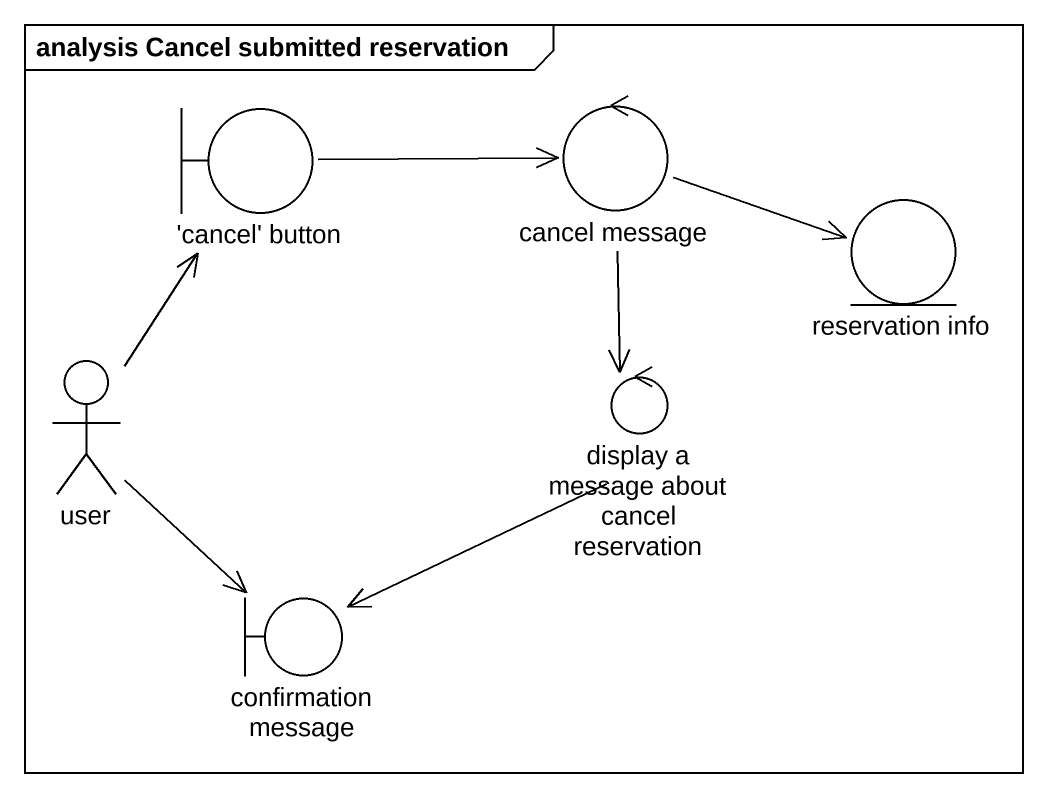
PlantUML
@startuml
mainframe analysis Cancel submitted reservation
control "cancel message" as cancel_message
boundary "'cancel' button" as cancel_button
entity "reservation info" as reservation_info
actor user
control "display a message about cancel reservation" as display_a_message_about
boundary "confirmation message" as confirmation_message
cancel_message -right-> reservation_info
cancel_message --> display_a_message_about
cancel_button -right-> cancel_message
user -up-> cancel_button
user --> confirmation_message
display_a_message_about --> confirmation_message
@enduml
